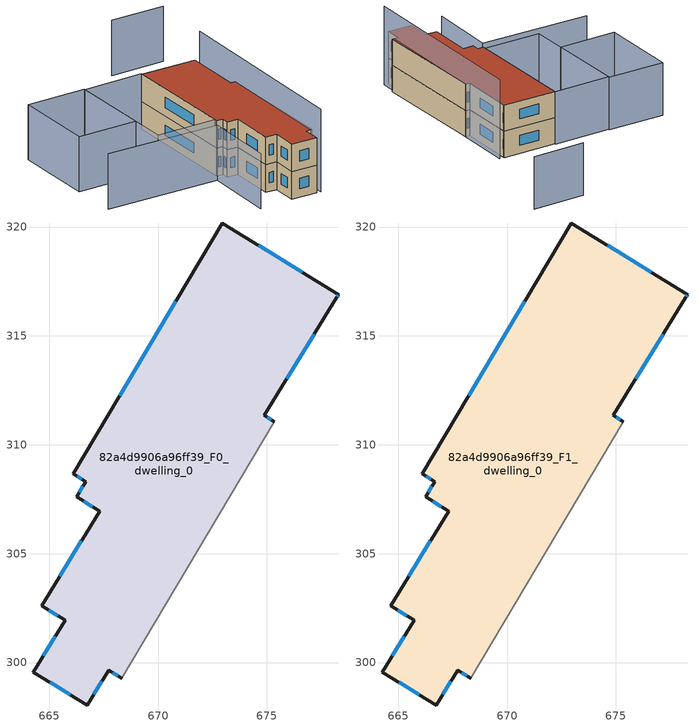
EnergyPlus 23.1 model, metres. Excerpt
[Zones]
82a4d9906a96ff39_F0_dwelling_0
 floor ground (EU_floor_Construction): 678.29,316.9 678.21,316.77 674.88,311.35 675.34,311.07 668.34,299.27 667.72,299.65 666.75,298.05 664.28,299.57 665.74,301.95 664.65,302.61 667.31,306.96 666.26,307.6 666.69,308.31 666.1,308.67 672.95,320.18 z0
 wall outside (EU_wall_Construction): 675.34,311.07 674.88,311.35 678.21,316.77 678.29,316.9 672.95,320.18 666.1,308.67 666.69,308.31 666.26,307.6 667.31,306.96 664.65,302.61 665.74,301.95 664.28,299.57 666.75,298.05 667.72,299.65 668.34,299.27 z0:3
 wall adiabatic (EU_wall_Construction): 668.34,299.27 675.34,311.07 z0:3
 window (EU_Window_Construction): 666.48,305.6 665.48,303.97 / 666.58,307.4 666.98,307.16 / 666.55,308.09 666.39,307.82 / 666.28,308.55 666.5,308.42 / 670.82,316.59 668.23,312.25 / 676.62,317.92 674.61,319.16 / 678.23,316.81 678.26,316.86 / 675.92,313.04 677.17,315.08 / 675.19,311.15 675.02,311.26 / 667.92,299.53 668.15,299.39 / 667.05,298.55 667.42,299.15 / 665.05,299.09 665.98,298.52 / 665.28,301.21 664.73,300.31 / 664.99,302.41 665.4,302.15 z0.93:2.07
82a4d9906a96ff39_F1_dwelling_0
 floor to 82a4d9906a96ff39_F0_dwelling_0 (EU_floor_Construction): 678.29,316.9 678.21,316.77 674.88,311.35 675.34,311.07 668.34,299.27 667.72,299.65 666.75,298.05 664.28,299.57 665.74,301.95 664.65,302.61 667.31,306.96 666.26,307.6 666.69,308.31 666.1,308.67 672.95,320.18 z3
 wall outside (EU_wall_Construction): 675.34,311.07 674.88,311.35 678.21,316.77 678.29,316.9 672.95,320.18 666.1,308.67 666.69,308.31 666.26,307.6 667.31,306.96 664.65,302.61 665.74,301.95 664.28,299.57 666.75,298.05 667.72,299.65 668.34,299.27 z3:6
 wall adiabatic (EU_wall_Construction): 668.34,299.27 675.34,311.07 z3:6
 window (EU_Window_Construction): 666.48,305.6 665.48,303.97 / 666.58,307.4 666.98,307.16 / 666.55,308.09 666.39,307.82 / 666.28,308.55 666.5,308.42 / 670.82,316.59 668.23,312.25 / 676.62,317.92 674.61,319.16 / 678.23,316.81 678.26,316.86 / 675.92,313.04 677.17,315.08 / 675.19,311.15 675.02,311.26 / 667.92,299.53 668.15,299.39 / 667.05,298.55 667.42,299.15 / 665.05,299.09 665.98,298.52 / 665.28,301.21 664.73,300.31 / 664.99,302.41 665.4,302.15 z3.93:5.07
 roof outside (EU_roof_Construction): 668.34,299.27 675.34,311.07 674.88,311.35 678.21,316.77 678.29,316.9 672.95,320.18 666.1,308.67 666.69,308.31 666.26,307.6 667.31,306.96 664.65,302.61 665.74,301.95 664.28,299.57 666.75,298.05 667.72,299.65 z6
shading: 667.15,297.76 678.75,316.61 z0:9; 654.35,315.01 665.18,308.2 / 665.18,308.2 660.91,301.4 / 688.62,325.29 683.31,328.42 / 673,320.27 666.3,308.99 / 666.3,308.99 660.52,312.43 / 660.52,312.43 667.23,323.7 / 667.23,323.7 673,320.27 / 667.28,323.79 662.61,315.93 / 662.61,315.93 656.86,319.36 / 656.86,319.36 661.53,327.21 / 661.53,327.21 667.28,323.79 z0:6
[Building]
EU S2 Campaign: North Axis=0; Terrain=City; Solar Distribution=FullExterior
[Site:Location]
Montreal-Trudeau.Intl.AP: Latitude=45.4667; Longitude=-73.75; Time Zone=-5; Elevation=36
[SizingPeriod:WeatherFileDays]
AnnualSizingPeriod: Begin Month=1; Begin Day of Month=1; End Month=12; End Day of Month=31; Day of Week for Start Day=Monday; Use Weather File Daylight Saving Period=No; Use Weather File Rain and Snow Indicators=No
[MATERIAL]
EU_InternalMass_Material: Roughness=MediumRough; Thickness=0.1; Conductivity=1; Density=1800; Specific Heat=900; Thermal Absorptance=0.9; Solar Absorptance=0.7; Visible Absorptance=0.7
[MATERIAL:NOMASS] Roughness=MediumRough; Thermal Absorptance=0.9; Solar Absorptance=0.7; Visible Absorptance=0.7
Name | Thermal Resistance
EU_wall_NoMass; EU_floor_NoMass | 1.51479
EU_roof_NoMass | 2.84114
[WINDOWMATERIAL:SIMPLEGLAZINGSYSTEM]
EU_Window_SimpleGlazing: UFactor=3.53504; Solar Heat Gain Coefficient=0.8; Visible Transmittance=0.8
[CONSTRUCTION]
EU_wall_Construction: EU_wall_NoMass
EU_roof_Construction: EU_roof_NoMass
EU_floor_Construction: EU_floor_NoMass
EU_Window_Construction: EU_Window_SimpleGlazing
EU_InternalMass_Construction: EU_InternalMass_Material
[ZONE] Type=1; Multiplier=1; Ceiling Height=autocalculate; Volume=375.283; Floor Area=autocalculate; Part of Total Floor Area=Yes
82a4d9906a96ff39_F0_dwelling_0; 82a4d9906a96ff39_F1_dwelling_0
[INTERNALMASS] Construction=EU_InternalMass_Construction; Surface Area=125.094
Name | Zone or ZoneList
82a4d9906a96ff39_F0_dwelling_0_EU_InternalMass | 82a4d9906a96ff39_F0_dwelling_0
82a4d9906a96ff39_F1_dwelling_0_EU_InternalMass | 82a4d9906a96ff39_F1_dwelling_0
[OTHEREQUIPMENT] Fuel Type=Electricity; Design Level Calculation Method=Watts/Area; Power per Zone Floor Area=1; Fraction Latent=0; Fraction Radiant=0; Fraction Lost=0; Carbon Dioxide Generation Rate=0; EndUse Subcategory=EU_Step8_InternalGains
Name | Zone or ZoneList or Space or SpaceList | Schedule
EU_Step8_InternalGain_82a4d9906a96ff39_F0_dwelling_0_f000 | 82a4d9906a96ff39_F0_dwelling_0 | EU_Step8_GainSchedule_82a4d9906a96ff39_F0_dwelling_0_f000
EU_Step8_InternalGain_82a4d9906a96ff39_F1_dwelling_0_f000 | 82a4d9906a96ff39_F1_dwelling_0 | EU_Step8_GainSchedule_82a4d9906a96ff39_F1_dwelling_0_f000
[ZONEVENTILATION:DESIGNFLOWRATE] Schedule=EU_AlwaysOn; Design Flow Rate Calculation Method=AirChanges/Hour; Air Changes per Hour=0.775154; Ventilation Type=Natural; Fan Pressure Rise=0; Fan Total Efficiency=1; Constant Term Coefficient=1; Temperature Term Coefficient=0; Velocity Term Coefficient=0; Velocity Squared Term Coefficient=0; Minimum Indoor Temperature=-100; Maximum Indoor Temperature=100; Delta Temperature=-100; Minimum Outdoor Temperature=-100; Maximum Outdoor Temperature=100; Maximum Wind Speed=40
Name | Zone or ZoneList or Space or SpaceList
EU_ConstantAir_82a4d9906a96ff39_F0_dwelling_0 | 82a4d9906a96ff39_F0_dwelling_0
EU_ConstantAir_82a4d9906a96ff39_F1_dwelling_0 | 82a4d9906a96ff39_F1_dwelling_0
[HVACTEMPLATE:THERMOSTAT] Constant Heating Setpoint=20; Constant Cooling Setpoint=50
EU_HeatOnly_82a4d9906a96ff39_F0_dwelling_0; EU_HeatOnly_82a4d9906a96ff39_F1_dwelling_0
[HVACTEMPLATE:ZONE:IDEALLOADSAIRSYSTEM] System Availability Schedule=EU_AlwaysOn; Maximum Heating Supply Air Temperature=50; Minimum Cooling Supply Air Temperature=13; Maximum Heating Supply Air Humidity Ratio=0.0156; Minimum Cooling Supply Air Humidity Ratio=0.0077; Heating Limit=NoLimit; Cooling Limit=NoLimit; Heating Availability Schedule=EU_AlwaysOn; Cooling Availability Schedule=EU_CoolingOff; Dehumidification Control Type=ConstantSensibleHeatRatio; Cooling Sensible Heat Ratio=0.7; Dehumidification Setpoint=60; Humidification Control Type=None; Humidification Setpoint=30; Outdoor Air Method=None; Outdoor Air Flow Rate per Person=0.00944; Outdoor Air Flow Rate per Zone Floor Area=0; Outdoor Air Flow Rate per Zone=0; Demand Controlled Ventilation Type=None; Outdoor Air Economizer Type=NoEconomizer; Heat Recovery Type=None; Sensible Heat Recovery Effectiveness=0.7; Latent Heat Recovery Effectiveness=0.65
Name | Template Thermostat
82a4d9906a96ff39_F0_dwelling_0 | EU_HeatOnly_82a4d9906a96ff39_F0_dwelling_0
82a4d9906a96ff39_F1_dwelling_0 | EU_HeatOnly_82a4d9906a96ff39_F1_dwelling_0
[SIZING:ZONE] Zone Cooling Design Supply Air Temperature Input Method=SupplyAirTemperature; Zone Cooling Design Supply Air Temperature=13; Zone Heating Design Supply Air Temperature Input Method=SupplyAirTemperature; Zone Heating Design Supply Air Temperature=50; Zone Cooling Design Supply Air Humidity Ratio=0.008; Zone Heating Design Supply Air Humidity Ratio=0.008; Cooling Design Air Flow Method=DesignDay; Cooling Design Air Flow Rate=0; Cooling Minimum Air Flow per Zone Floor Area=0.000762; Cooling Minimum Air Flow=0; Cooling Minimum Air Flow Fraction=0.2; Heating Design Air Flow Method=DesignDay; Heating Design Air Flow Rate=0; Heating Maximum Air Flow per Zone Floor Area=0.002032; Heating Maximum Air Flow=0.141576; Heating Maximum Air Flow Fraction=0.3; Account for Dedicated Outdoor Air System=No; Dedicated Outdoor Air System Control Strategy=NeutralSupplyAir; Dedicated Outdoor Air Low Setpoint Temperature for Design=autosize; Dedicated Outdoor Air High Setpoint Temperature for Design=autosize; Zone Load Sizing Method=Sensible Load Only No Latent Load; Zone Latent Cooling Design Supply Air Humidity Ratio Input Method=HumidityRatioDifference; Zone Cooling Design Supply Air Humidity Ratio Difference=0.005; Zone Latent Heating Design Supply Air Humidity Ratio Input Method=HumidityRatioDifference; Zone Humidification Design Supply Air Humidity Ratio Difference=0.005
82a4d9906a96ff39_F0_dwelling_0; 82a4d9906a96ff39_F1_dwelling_0
[SCHEDULE:CONSTANT]
Name | Hourly Value
EU_AlwaysOn | 1
EU_CoolingOff | 0
[SCHEDULE:FILE] Column Number=1; Rows to Skip at Top=0; Number of Hours of Data=8760; Column Separator=Comma; Interpolate to Timestep=No; Minutes per Item=60; Adjust Schedule for Daylight Savings=Yes
Name | File
EU_Step8_GainSchedule_82a4d9906a96ff39_F0_dwelling_0_f000 | ../../schedules/82a4d9906a96ff39/82a4d9906a96ff39_F0_dwelling_0_f000_gain.csv
EU_Step8_GainSchedule_82a4d9906a96ff39_F1_dwelling_0_f000 | ../../schedules/82a4d9906a96ff39/82a4d9906a96ff39_F1_dwelling_0_f000_gain.csv
